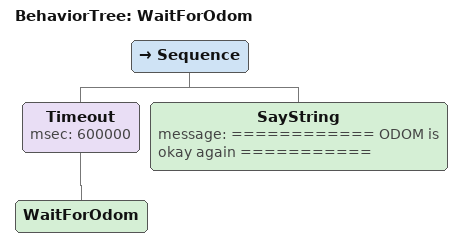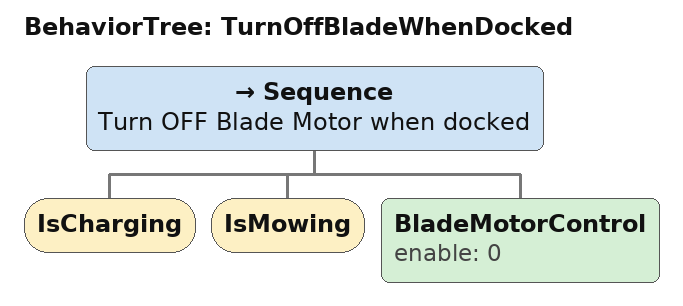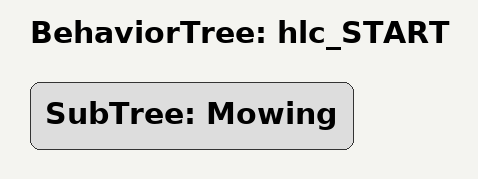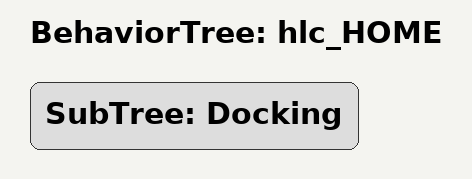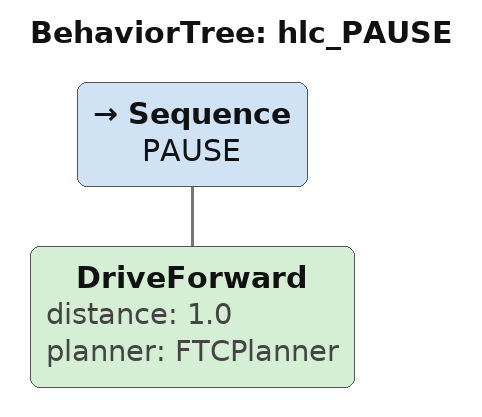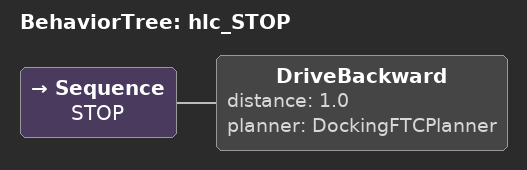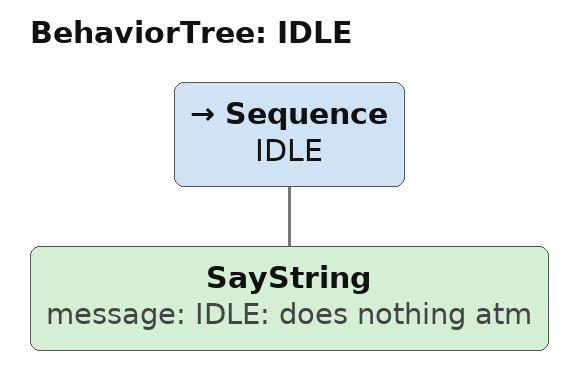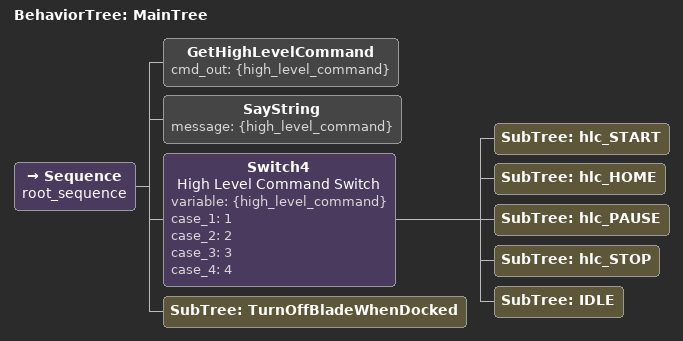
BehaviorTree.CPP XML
<root main_tree_to_execute = "MainTree" >
    <include ros_pkg="mowgli" path="config/bt/docking_v1.0.xml"/>
    <include ros_pkg="mowgli" path="config/bt/undocking_v1.0.xml"/>
    <include ros_pkg="mowgli" path="config/bt/mowing_v1.0.xml"/>

    <BehaviorTree ID="WaitForOdom">
      <Sequence>
        <Timeout msec="600000">  <!-- Wait for up to 10min to regain /odom (GPS fix)-->
            <WaitForOdom/>
        </Timeout>
        <SayString message="============ ODOM is okay again ===========" />
      </Sequence>
    </BehaviorTree>

    <BehaviorTree ID="TurnOffBladeWhenDocked">
      <Sequence name="Turn OFF Blade Motor when docked">
        <IsCharging/>
        <IsMowing/>
        <BladeMotorControl enable="0"/>
      </Sequence>
    </BehaviorTree>

    <BehaviorTree ID="hlc_START">
      <SubTree ID="Mowing"/> <!-- mowing_v1X.X.xml -->
    </BehaviorTree>

    <BehaviorTree ID="hlc_HOME">
      <SubTree ID="Docking"/> <!-- docking_v1X.X.xml -->
    </BehaviorTree>

    <BehaviorTree ID="hlc_PAUSE">
      <Sequence name="PAUSE">
        <DriveForward distance="1.0" planner="FTCPlanner"/>
      </Sequence>
    </BehaviorTree>

    <BehaviorTree ID="hlc_STOP">
      <Sequence name="STOP">
        <DriveBackward distance="1.0" planner="DockingFTCPlanner"/>
      </Sequence>
    </BehaviorTree>

    <BehaviorTree ID="IDLE">
      <Sequence name="IDLE">
        <SayString message="IDLE: does nothing atm" />
      </Sequence>
    </BehaviorTree>

     <BehaviorTree ID="MainTree">
        <Sequence name="root_sequence">
            <GetHighLevelCommand cmd_out="{high_level_command}"/>
            <SayString message="{high_level_command}" />
            <Switch4
                name="High Level Command Switch"
                variable="{high_level_command}"
                case_1="1"
                case_2="2"
                case_3="3"
                case_4="4"
            >
              <SubTree ID="hlc_START"/>
              <SubTree ID="hlc_HOME"/>
              <SubTree ID="hlc_PAUSE"/>
              <SubTree ID="hlc_STOP"/>
              <SubTree ID="IDLE"/><!-- default branch -->
            </Switch4>
            <SubTree ID="TurnOffBladeWhenDocked"/>
        </Sequence>
     </BehaviorTree>
</root>
